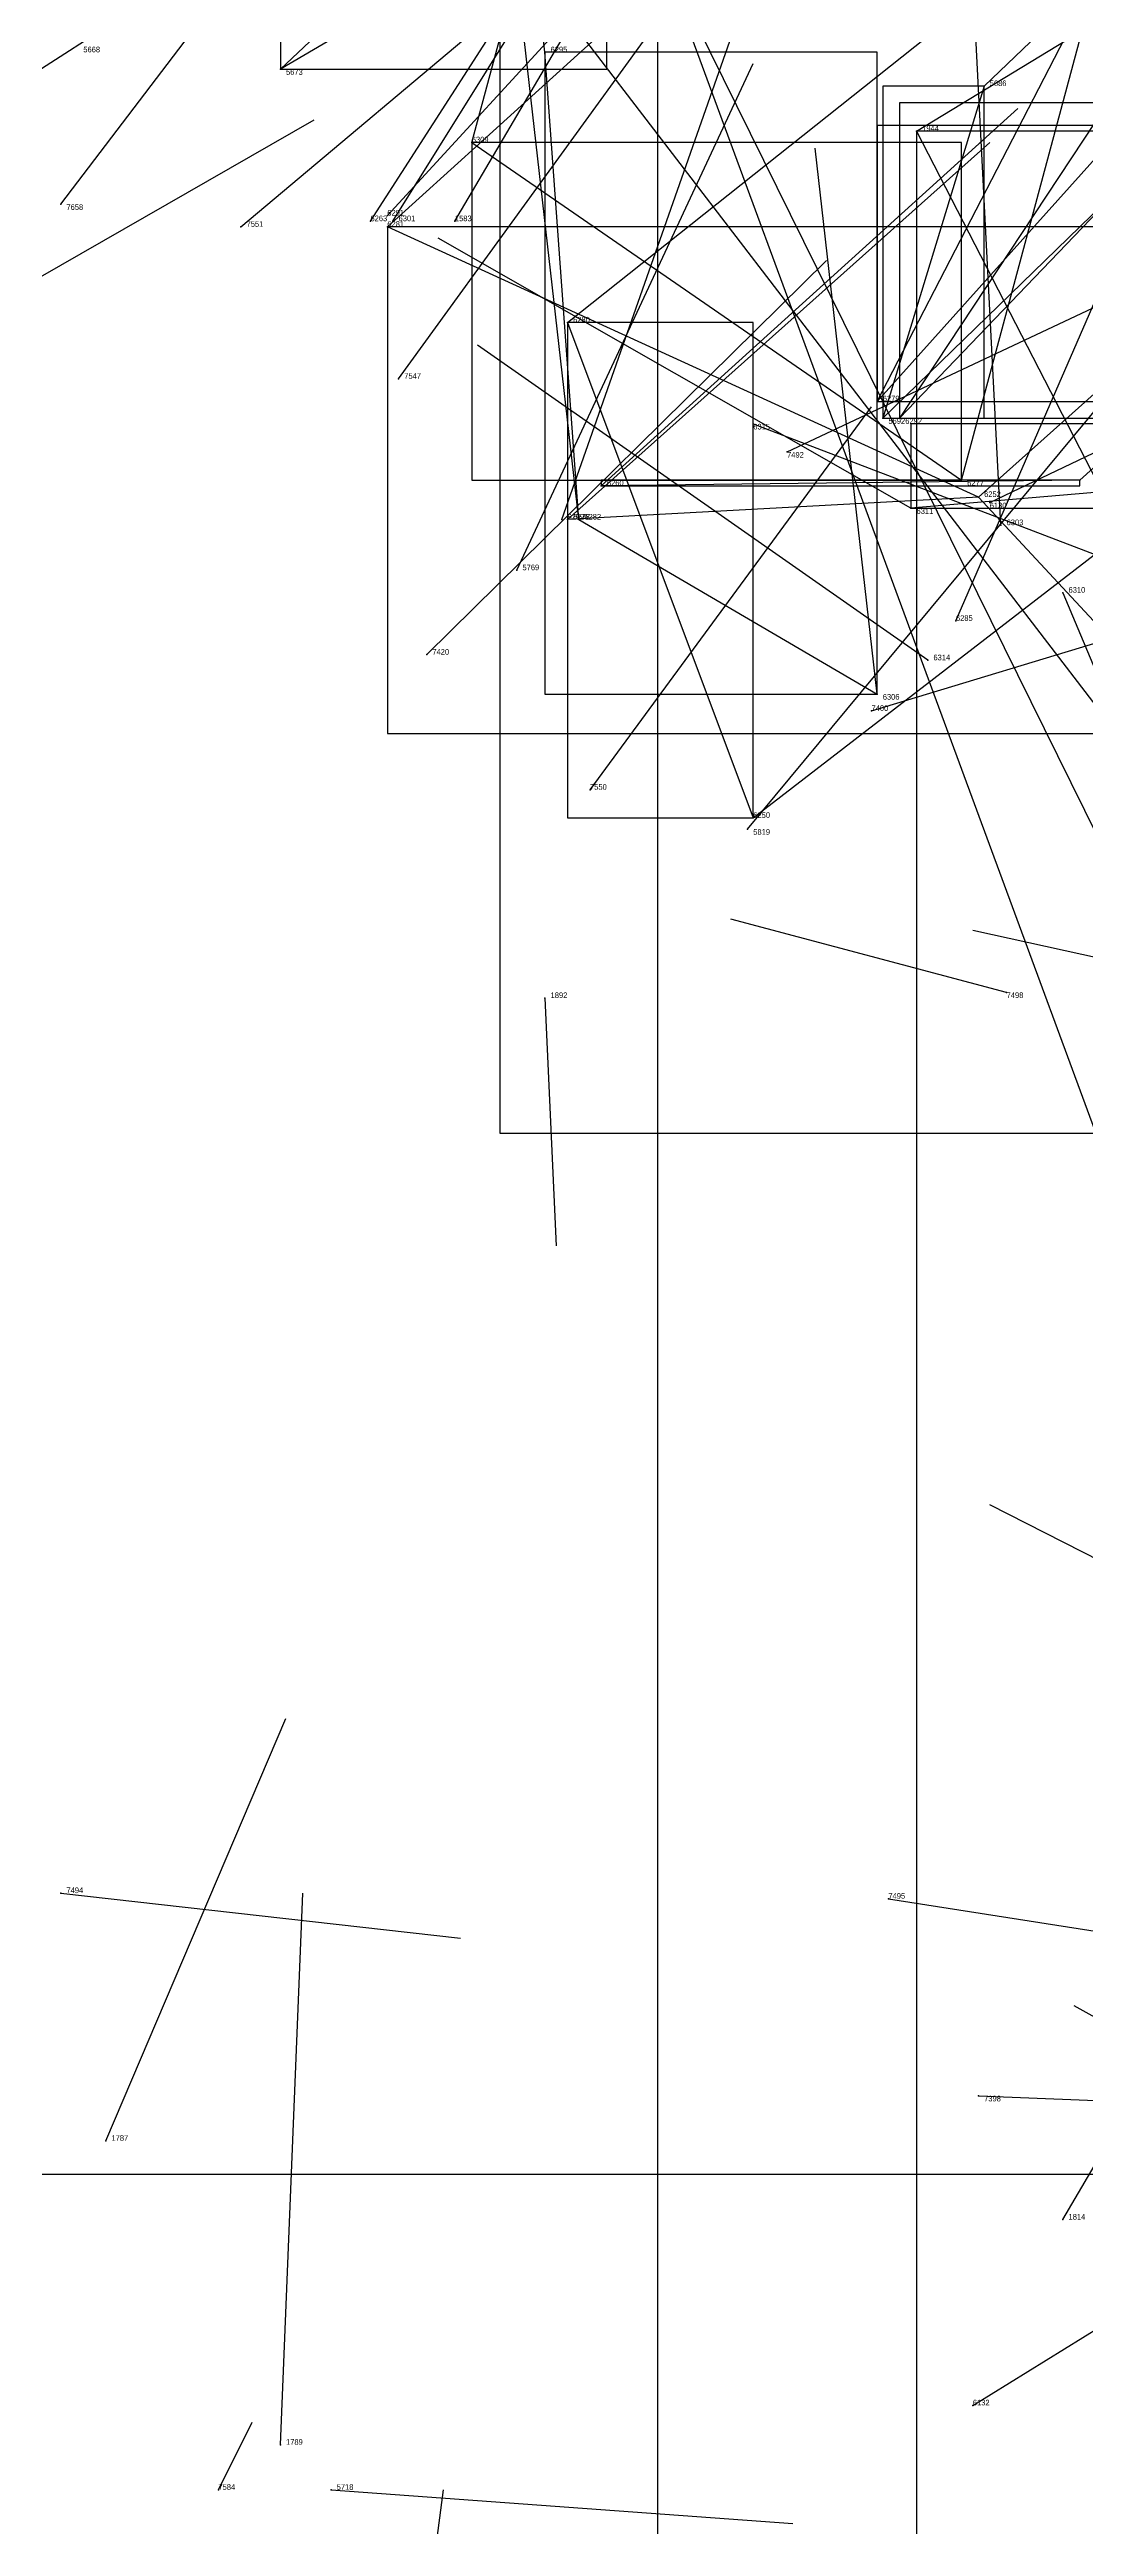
# Model space of a CAD drawing. Extents: x 59.1 to 70.8, y 600.3 to 605.1.
# Drawn here: x 66.701 to 66.885, y 604.0075 to 604.4475 of the extents above; entities that cross this region are included whole.
import ezdxf

# ---------------------------------------------------------------- set-up
doc = ezdxf.new("R2010")
doc.units = 0
for name, color, linetype in [('Clients', 3, 'CONTINUOUS'), ('Facilities', 3, 'CONTINUOUS'), ('Facilities_lines', 3, 'CONTINUOUS'), ('Min_max_boxes', 1, 'CONTINUOUS'), ('Normals', 1, 'CONTINUOUS'), ('Source_points', 5, 'CONTINUOUS'), ('Text', 3, 'CONTINUOUS')]:
    doc.layers.add(name, color=color, linetype=linetype)

msp = doc.modelspace()

# ---------------------------------------------------------------- linework, layer by layer
at = {"layer": 'Clients', "color": 5}
for p in [(66.789, 604.447, 456.438), (66.742, 604.444, 453.272), (66.761, 604.416, 456.746), (66.848, 604.385, 456.659), (66.849, 604.382, 453.297), (66.852, 604.382, 456.727), (66.863, 604.371, 456.514), (66.799, 604.37, 456.871), (66.793, 604.364, 456.81), (66.854, 604.366, 456.232), (66.848, 604.333, 456.456), (66.826, 604.311, 456.936)]:
    msp.add_point(p, dxfattribs=at)
at = {"layer": 'Facilities', "color": 3}
for p in [(66.867, 604.441, 453.27), (66.855, 604.433, 451.44), (66.776, 604.431, 456.499), (66.703, 604.42, 459.866), (66.735, 604.416, 462.314), (66.758, 604.417, 456.591), (66.761, 604.418, 456.668), (66.762, 604.417, 456.619), (66.773, 604.417, 453.163), (66.793, 604.399, 456.916), (66.763, 604.389, 462.375), (66.826, 604.381, 456.303), (66.832, 604.376, 458.616), (66.884, 604.371, 456.888), (66.866, 604.368, 456.792), (66.868, 604.367, 457.859), (66.792, 604.364, 456.51), (66.795, 604.364, 456.448), (66.87, 604.363, 456.441), (66.784, 604.355, 453.674), (66.881, 604.351, 456.364), (66.862, 604.346, 456.516), (66.768, 604.34, 460.041), (66.857, 604.339, 456.213), (66.847, 604.33, 460.677), (66.797, 604.316, 462.475), (66.825, 604.309, 453.543), (66.789, 604.279, 449.037), (66.871, 604.28, 458.516), (66.703, 604.12, 458.877), (66.85, 604.119, 458.888), (66.866, 604.084, 460.686), (66.711, 604.076, 448.601), (66.881, 604.062, 448.625), (66.865, 604.029, 457.969), (66.742, 604.022, 448.737), (66.731, 604.014, 462.144), (66.751, 604.014, 453.509)]:
    msp.add_point(p, dxfattribs=at)
at = {"layer": 'Facilities_lines', "color": 3}
for p, q in [((66.8, 604.478, 453.329), (66.742, 604.444, 453.272)), ((66.942, 604.259, 453.102), (66.781, 604.469, 453.334)), ((66.809, 604.466, 451.465), (67.145, 603.785, 451.517)), ((66.809, 604.466, 451.465), (67.104, 603.666, 451.737)), ((66.795, 604.364, 456.448), (66.789, 604.447, 456.438)), ((66.867, 604.441, 453.27), (66.849, 604.382, 453.297)), ((66.889, 604.438, 456.734), (66.852, 604.382, 456.727)), ((66.892, 604.434, 456.658), (66.848, 604.385, 456.659)), ((66.855, 604.433, 451.44), (67.15, 603.859, 451.377)), ((66.776, 604.431, 456.499), (66.863, 604.371, 456.514)), ((66.866, 604.368, 456.792), (66.761, 604.416, 456.746)), ((66.793, 604.399, 456.916), (66.826, 604.311, 456.936)), ((67.028, 604.381, 456.126), (66.854, 604.366, 456.232)), ((66.884, 604.371, 456.888), (66.799, 604.37, 456.871)), ((66.866, 604.368, 456.792), (66.793, 604.364, 456.81)), ((66.866, 604.368, 456.792), (66.905, 604.326, 456.915)), ((66.795, 604.364, 456.448), (66.848, 604.333, 456.456))]:
    msp.add_line(p, q, dxfattribs=at)
at = {"layer": 'Min_max_boxes', "color": 1}
for p, q in [((66.742, 604.478, 453.272), (66.742, 604.444, 453.272)), ((66.742, 604.478, 453.329), (66.742, 604.444, 453.329)), ((66.8, 604.444, 453.272), (66.8, 604.478, 453.272)), ((66.8, 604.444, 453.329), (66.8, 604.478, 453.329)), ((66.781, 604.469, 453.102), (66.781, 604.255, 453.102)), ((66.781, 604.469, 453.334), (66.781, 604.255, 453.334)), ((66.809, 604.466, 451.465), (66.809, 603.666, 451.465)), ((66.809, 604.466, 451.737), (66.809, 603.666, 451.737)), ((66.848, 604.447, 456.438), (66.789, 604.447, 456.438)), ((66.789, 604.447, 456.438), (66.789, 604.333, 456.438)), ((66.848, 604.447, 456.456), (66.789, 604.447, 456.456)), ((66.789, 604.447, 456.456), (66.789, 604.333, 456.456)), ((66.789, 604.447, 456.438), (66.789, 604.447, 456.456)), ((66.848, 604.333, 456.438), (66.848, 604.447, 456.438)), ((66.848, 604.333, 456.456), (66.848, 604.447, 456.456)), ((66.848, 604.447, 456.438), (66.848, 604.447, 456.456)), ((66.742, 604.444, 453.272), (66.8, 604.444, 453.272)), ((66.742, 604.444, 453.329), (66.8, 604.444, 453.329)), ((66.742, 604.444, 453.272), (66.742, 604.444, 453.329)), ((66.8, 604.444, 453.272), (66.8, 604.444, 453.329)), ((66.867, 604.441, 453.27), (66.849, 604.441, 453.27)), ((66.849, 604.441, 453.27), (66.849, 604.382, 453.27)), ((66.867, 604.441, 453.297), (66.849, 604.441, 453.297)), ((66.849, 604.441, 453.297), (66.849, 604.382, 453.297)), ((66.849, 604.441, 453.27), (66.849, 604.441, 453.297)), ((66.889, 604.438, 456.727), (66.852, 604.438, 456.727)), ((66.852, 604.438, 456.727), (66.852, 604.382, 456.727)), ((66.889, 604.438, 456.734), (66.852, 604.438, 456.734)), ((66.852, 604.438, 456.734), (66.852, 604.382, 456.734)), ((66.852, 604.438, 456.727), (66.852, 604.438, 456.734)), ((66.867, 604.382, 453.27), (66.867, 604.441, 453.27)), ((66.867, 604.382, 453.297), (66.867, 604.441, 453.297)), ((66.867, 604.441, 453.27), (66.867, 604.441, 453.297)), ((66.892, 604.434, 456.658), (66.848, 604.434, 456.658)), ((66.848, 604.434, 456.658), (66.848, 604.385, 456.658)), ((66.892, 604.434, 456.659), (66.848, 604.434, 456.659)), ((66.848, 604.434, 456.659), (66.848, 604.385, 456.659)), ((66.848, 604.434, 456.658), (66.848, 604.434, 456.659)), ((67.15, 604.433, 451.377), (66.855, 604.433, 451.377)), ((66.855, 604.433, 451.377), (66.855, 603.859, 451.377)), ((67.15, 604.433, 451.44), (66.855, 604.433, 451.44)), ((66.855, 604.433, 451.44), (66.855, 603.859, 451.44)), ((66.855, 604.433, 451.377), (66.855, 604.433, 451.44)), ((66.863, 604.431, 456.499), (66.776, 604.431, 456.499)), ((66.776, 604.431, 456.499), (66.776, 604.371, 456.499)), ((66.863, 604.431, 456.514), (66.776, 604.431, 456.514)), ((66.776, 604.431, 456.514), (66.776, 604.371, 456.514)), ((66.776, 604.431, 456.499), (66.776, 604.431, 456.514)), ((66.863, 604.371, 456.499), (66.863, 604.431, 456.499)), ((66.863, 604.371, 456.514), (66.863, 604.431, 456.514)), ((66.863, 604.431, 456.499), (66.863, 604.431, 456.514)), ((66.905, 604.416, 456.746), (66.761, 604.416, 456.746)), ((66.761, 604.416, 456.746), (66.761, 604.326, 456.746)), ((66.905, 604.416, 456.915), (66.761, 604.416, 456.915)), ((66.761, 604.416, 456.915), (66.761, 604.326, 456.915)), ((66.761, 604.416, 456.746), (66.761, 604.416, 456.915)), ((66.826, 604.399, 456.916), (66.793, 604.399, 456.916)), ((66.793, 604.399, 456.916), (66.793, 604.311, 456.916)), ((66.826, 604.399, 456.936), (66.793, 604.399, 456.936)), ((66.793, 604.399, 456.936), (66.793, 604.311, 456.936)), ((66.793, 604.399, 456.916), (66.793, 604.399, 456.936)), ((66.826, 604.311, 456.916), (66.826, 604.399, 456.916)), ((66.826, 604.311, 456.936), (66.826, 604.399, 456.936)), ((66.826, 604.399, 456.916), (66.826, 604.399, 456.936)), ((66.848, 604.385, 456.658), (66.892, 604.385, 456.658)), ((66.848, 604.385, 456.659), (66.892, 604.385, 456.659)), ((66.848, 604.385, 456.658), (66.848, 604.385, 456.659)), ((66.849, 604.382, 453.27), (66.867, 604.382, 453.27)), ((66.849, 604.382, 453.297), (66.867, 604.382, 453.297)), ((66.849, 604.382, 453.27), (66.849, 604.382, 453.297)), ((66.852, 604.382, 456.727), (66.889, 604.382, 456.727)), ((66.852, 604.382, 456.734), (66.889, 604.382, 456.734)), ((66.852, 604.382, 456.727), (66.852, 604.382, 456.734)), ((67.028, 604.381, 456.126), (66.854, 604.381, 456.126)), ((66.854, 604.381, 456.126), (66.854, 604.366, 456.126)), ((67.028, 604.381, 456.232), (66.854, 604.381, 456.232)), ((66.854, 604.381, 456.232), (66.854, 604.366, 456.232)), ((66.854, 604.381, 456.126), (66.854, 604.381, 456.232)), ((66.867, 604.382, 453.27), (66.867, 604.382, 453.297)), ((66.776, 604.371, 456.499), (66.863, 604.371, 456.499)), ((66.776, 604.371, 456.514), (66.863, 604.371, 456.514)), ((66.776, 604.371, 456.499), (66.776, 604.371, 456.514)), ((66.884, 604.371, 456.871), (66.799, 604.371, 456.871)), ((66.799, 604.371, 456.871), (66.799, 604.37, 456.871)), ((66.884, 604.371, 456.888), (66.799, 604.371, 456.888)), ((66.799, 604.371, 456.888), (66.799, 604.37, 456.888)), ((66.799, 604.371, 456.871), (66.799, 604.371, 456.888)), ((66.863, 604.371, 456.499), (66.863, 604.371, 456.514)), ((66.884, 604.37, 456.871), (66.884, 604.371, 456.871)), ((66.884, 604.37, 456.888), (66.884, 604.371, 456.888)), ((66.884, 604.371, 456.871), (66.884, 604.371, 456.888)), ((66.799, 604.37, 456.871), (66.884, 604.37, 456.871)), ((66.799, 604.37, 456.888), (66.884, 604.37, 456.888)), ((66.799, 604.37, 456.871), (66.799, 604.37, 456.888)), ((66.884, 604.37, 456.871), (66.884, 604.37, 456.888)), ((66.854, 604.366, 456.126), (67.028, 604.366, 456.126)), ((66.854, 604.366, 456.232), (67.028, 604.366, 456.232)), ((66.854, 604.366, 456.126), (66.854, 604.366, 456.232)), ((66.789, 604.333, 456.438), (66.848, 604.333, 456.438)), ((66.789, 604.333, 456.456), (66.848, 604.333, 456.456)), ((66.789, 604.333, 456.438), (66.789, 604.333, 456.456)), ((66.848, 604.333, 456.438), (66.848, 604.333, 456.456)), ((66.761, 604.326, 456.746), (66.905, 604.326, 456.746)), ((66.761, 604.326, 456.915), (66.905, 604.326, 456.915)), ((66.761, 604.326, 456.746), (66.761, 604.326, 456.915)), ((66.793, 604.311, 456.916), (66.826, 604.311, 456.916)), ((66.793, 604.311, 456.936), (66.826, 604.311, 456.936)), ((66.793, 604.311, 456.916), (66.793, 604.311, 456.936)), ((66.826, 604.311, 456.916), (66.826, 604.311, 456.936)), ((66.781, 604.255, 453.102), (66.97, 604.255, 453.102)), ((66.781, 604.255, 453.334), (66.97, 604.255, 453.334)), ((66.781, 604.255, 453.102), (66.781, 604.255, 453.334)), ((67.052, 604.07, 451.74), (66.459, 604.07, 451.74)), ((67.052, 604.07, 452.386), (66.459, 604.07, 452.386))]:
    msp.add_line(p, q, dxfattribs=at)
at = {"layer": 'Normals', "color": 1}
for p, q in [((66.789, 604.447, 456.438), (66.778, 604.544, 456.417)), ((66.776, 604.431, 456.499), (66.802, 604.528, 456.5)), ((66.742, 604.444, 453.272), (66.813, 604.511, 453.295)), ((66.867, 604.441, 453.27), (66.938, 604.509, 453.289)), ((66.703, 604.42, 459.866), (66.763, 604.499, 459.882)), ((66.758, 604.417, 456.591), (66.812, 604.501, 456.595)), ((66.762, 604.417, 456.619), (66.815, 604.502, 456.617)), ((66.773, 604.417, 453.163), (66.823, 604.502, 453.148)), ((66.761, 604.418, 456.668), (66.829, 604.492, 456.669)), ((66.761, 604.416, 456.746), (66.835, 604.483, 456.745)), ((66.855, 604.433, 451.44), (66.929, 604.478, 451.49)), ((66.676, 604.429, 462.159), (66.746, 604.474, 462.103)), ((66.848, 604.385, 456.659), (66.894, 604.474, 456.661)), ((66.735, 604.416, 462.314), (66.798, 604.469, 462.257)), ((66.863, 604.371, 456.514), (66.889, 604.468, 456.515)), ((66.795, 604.364, 456.448), (66.784, 604.461, 456.427)), ((66.793, 604.399, 456.916), (66.871, 604.461, 456.91)), ((66.87, 604.363, 456.441), (66.865, 604.46, 456.417)), ((66.763, 604.389, 462.375), (66.813, 604.458, 462.322)), ((66.792, 604.364, 456.51), (66.825, 604.458, 456.506)), ((66.849, 604.382, 453.297), (66.919, 604.45, 453.317)), ((66.852, 604.382, 456.727), (66.921, 604.454, 456.732)), ((66.784, 604.355, 453.674), (66.826, 604.445, 453.685)), ((66.799, 604.37, 456.871), (66.873, 604.437, 456.871)), ((66.862, 604.346, 456.516), (66.902, 604.438, 456.517)), ((66.884, 604.371, 456.888), (66.958, 604.438, 456.888)), ((66.666, 604.388, 461.988), (66.748, 604.435, 461.956)), ((66.866, 604.368, 456.792), (66.941, 604.435, 456.791)), ((66.793, 604.364, 456.81), (66.868, 604.431, 456.809)), ((66.848, 604.333, 456.456), (66.837, 604.43, 456.435)), ((66.832, 604.376, 458.616), (66.919, 604.417, 458.589)), ((66.854, 604.366, 456.232), (66.77, 604.414, 456.205)), ((66.768, 604.34, 460.041), (66.839, 604.41, 460.043)), ((66.868, 604.367, 457.859), (66.958, 604.41, 457.853)), ((66.857, 604.339, 456.213), (66.777, 604.395, 456.19)), ((66.797, 604.316, 462.475), (66.847, 604.384, 462.422)), ((66.825, 604.309, 453.543), (66.888, 604.385, 453.561)), ((66.826, 604.381, 456.303), (66.915, 604.347, 456.332)), ((66.826, 604.311, 456.936), (66.905, 604.372, 456.931)), ((66.847, 604.33, 460.677), (66.926, 604.354, 460.733)), ((66.881, 604.351, 456.364), (66.917, 604.265, 456.399)), ((66.871, 604.28, 458.516), (66.822, 604.293, 458.602)), ((66.956, 604.271, 456.002), (66.865, 604.291, 455.966)), ((66.789, 604.279, 449.037), (66.791, 604.235, 449.127)), ((66.913, 604.166, 458.66), (66.868, 604.189, 458.746)), ((66.711, 604.076, 448.601), (66.743, 604.151, 448.659)), ((66.881, 604.062, 448.625), (66.929, 604.144, 448.655)), ((66.703, 604.12, 458.877), (66.774, 604.112, 458.807)), ((66.742, 604.022, 448.737), (66.746, 604.12, 448.757)), ((66.85, 604.119, 458.888), (66.92, 604.108, 458.817)), ((66.935, 604.071, 458.68), (66.883, 604.1, 458.76)), ((66.865, 604.029, 457.969), (66.949, 604.081, 457.954)), ((66.866, 604.084, 460.686), (66.916, 604.082, 460.773)), ((66.731, 604.014, 462.144), (66.737, 604.026, 462.243)), ((66.751, 604.014, 453.509), (66.833, 604.008, 453.566)), ((66.758, 603.917, 448.779), (66.771, 604.014, 448.801))]:
    msp.add_line(p, q, dxfattribs=at)
at = {"layer": 'Source_points', "color": 5}
for p in [(66.789, 604.447, 456.438), (66.742, 604.444, 453.272), (66.867, 604.441, 453.27), (66.855, 604.433, 451.44), (66.776, 604.431, 456.499), (66.703, 604.42, 459.866), (66.735, 604.416, 462.314), (66.758, 604.417, 456.591), (66.761, 604.418, 456.668), (66.761, 604.416, 456.746), (66.762, 604.417, 456.619), (66.773, 604.417, 453.163), (66.793, 604.399, 456.916), (66.763, 604.389, 462.375), (66.848, 604.385, 456.659), (66.826, 604.381, 456.303), (66.849, 604.382, 453.297), (66.852, 604.382, 456.727), (66.832, 604.376, 458.616), (66.863, 604.371, 456.514), (66.884, 604.371, 456.888), (66.799, 604.37, 456.871), (66.866, 604.368, 456.792), (66.868, 604.367, 457.859), (66.792, 604.364, 456.51), (66.793, 604.364, 456.81), (66.795, 604.364, 456.448), (66.854, 604.366, 456.232), (66.87, 604.363, 456.441), (66.784, 604.355, 453.674), (66.881, 604.351, 456.364), (66.862, 604.346, 456.516), (66.768, 604.34, 460.041), (66.857, 604.339, 456.213), (66.848, 604.333, 456.456), (66.847, 604.33, 460.677), (66.797, 604.316, 462.475), (66.826, 604.311, 456.936), (66.825, 604.309, 453.543), (66.789, 604.279, 449.037), (66.871, 604.28, 458.516), (66.703, 604.12, 458.877), (66.85, 604.119, 458.888), (66.866, 604.084, 460.686), (66.711, 604.076, 448.601), (66.881, 604.062, 448.625), (66.865, 604.029, 457.969), (66.742, 604.022, 448.737), (66.731, 604.014, 462.144), (66.751, 604.014, 453.509)]:
    msp.add_point(p, dxfattribs=at)

# ---------------------------------------------------------------- texts
at = {"layer": 'Text', "color": 3}
for s, p in [('5668', (66.707, 604.447, 453.364)), ('6295', (66.79, 604.447, 456.438)), ('5673', (66.743, 604.443, 453.272)), ('5686', (66.868, 604.441, 453.27)), ('1944', (66.856, 604.433, 451.44)), ('6309', (66.776, 604.431, 456.499)), ('7658', (66.704, 604.419, 459.866)), ('7551', (66.736, 604.416, 462.314)), ('6263', (66.758, 604.417, 456.591)), ('6291', (66.761, 604.418, 456.668)), ('6281', (66.761, 604.416, 456.746)), ('6301', (66.763, 604.417, 456.619)), ('1583', (66.773, 604.417, 453.163)), ('6280', (66.794, 604.399, 456.916)), ('7547', (66.764, 604.389, 462.375)), ('6279', (66.849, 604.385, 456.659)), ('6315', (66.826, 604.38, 456.303)), ('5692', (66.85, 604.381, 453.297)), ('6292', (66.853, 604.381, 456.727)), ('7492', (66.832, 604.375, 458.616)), ('6260', (66.8, 604.37, 456.871)), ('6277', (66.864, 604.37, 456.514)), ('6252', (66.867, 604.368, 456.792)), ('6130', (66.868, 604.366, 457.859)), ('6299', (66.793, 604.364, 456.51)), ('6278', (66.794, 604.364, 456.81)), ('6282', (66.796, 604.364, 456.448)), ('6311', (66.855, 604.365, 456.232)), ('6303', (66.871, 604.363, 456.441)), ('5769', (66.785, 604.355, 453.674)), ('6310', (66.882, 604.351, 456.364)), ('6285', (66.862, 604.346, 456.516)), ('7420', (66.769, 604.34, 460.041)), ('6314', (66.858, 604.339, 456.213)), ('6306', (66.849, 604.332, 456.456)), ('7400', (66.847, 604.33, 460.677)), ('7550', (66.797, 604.316, 462.475)), ('6250', (66.826, 604.311, 456.936)), ('5819', (66.826, 604.308, 453.543)), ('1892', (66.79, 604.279, 449.037)), ('7498', (66.871, 604.279, 458.516)), ('7494', (66.704, 604.12, 458.877)), ('7495', (66.85, 604.119, 458.888)), ('7398', (66.867, 604.083, 460.686)), ('1787', (66.712, 604.076, 448.601)), ('1814', (66.882, 604.062, 448.625)), ('6132', (66.865, 604.029, 457.969)), ('1789', (66.743, 604.022, 448.737)), ('7584', (66.731, 604.014, 462.144)), ('5718', (66.752, 604.014, 453.509))]:
    msp.add_text(s, height=0.001, dxfattribs=at).set_placement(p)

doc.saveas('drawing.dxf')
